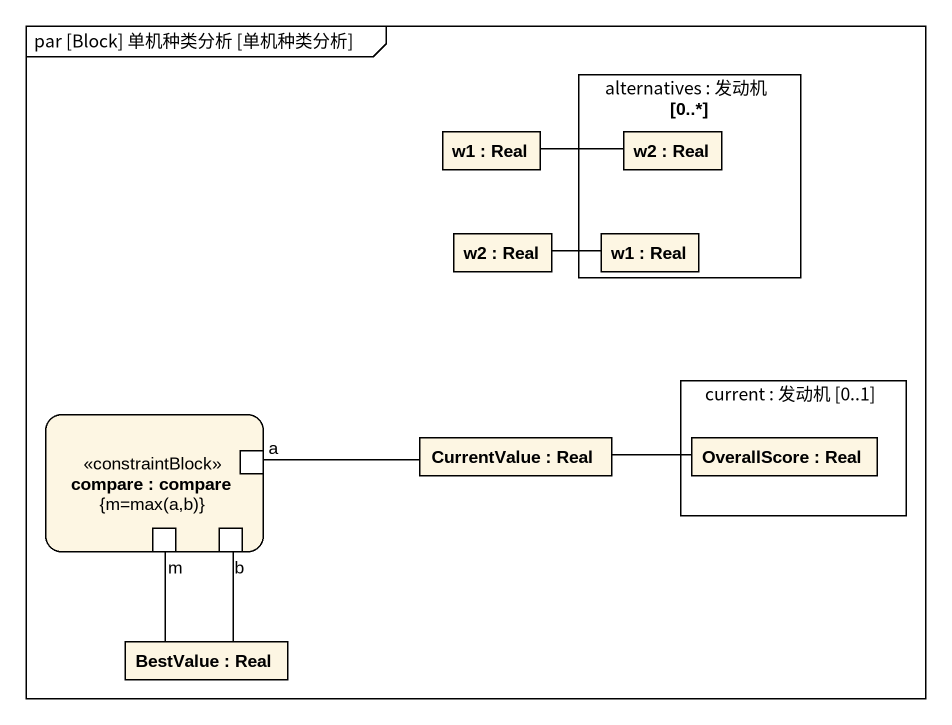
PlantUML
@startuml
mainframe par [Block] 单机种类分析 [单机种类分析]
rectangle "alternatives : 发动机 [0..*]" as alternatives {
  rectangle "w2 : Real" as w2
  rectangle "w1 : Real" as w1_2
}
rectangle "w1 : Real" as w1
rectangle "w2 : Real" as w2_2
rectangle "compare : compare\n{m=max(a,b)}" as compare <<constraintBlock>> {
  port a
  port m
  port b
}
rectangle "current : 发动机 [0..1]" as current {
  rectangle "OverallScore : Real" as OverallScore
}
rectangle "CurrentValue : Real" as CurrentValue
rectangle "BestValue : Real" as BestValue
w1 -right- w2
w2_2 -right- w1_2
a -right- CurrentValue
CurrentValue -right- OverallScore
m -- BestValue
b -- BestValue
@enduml
